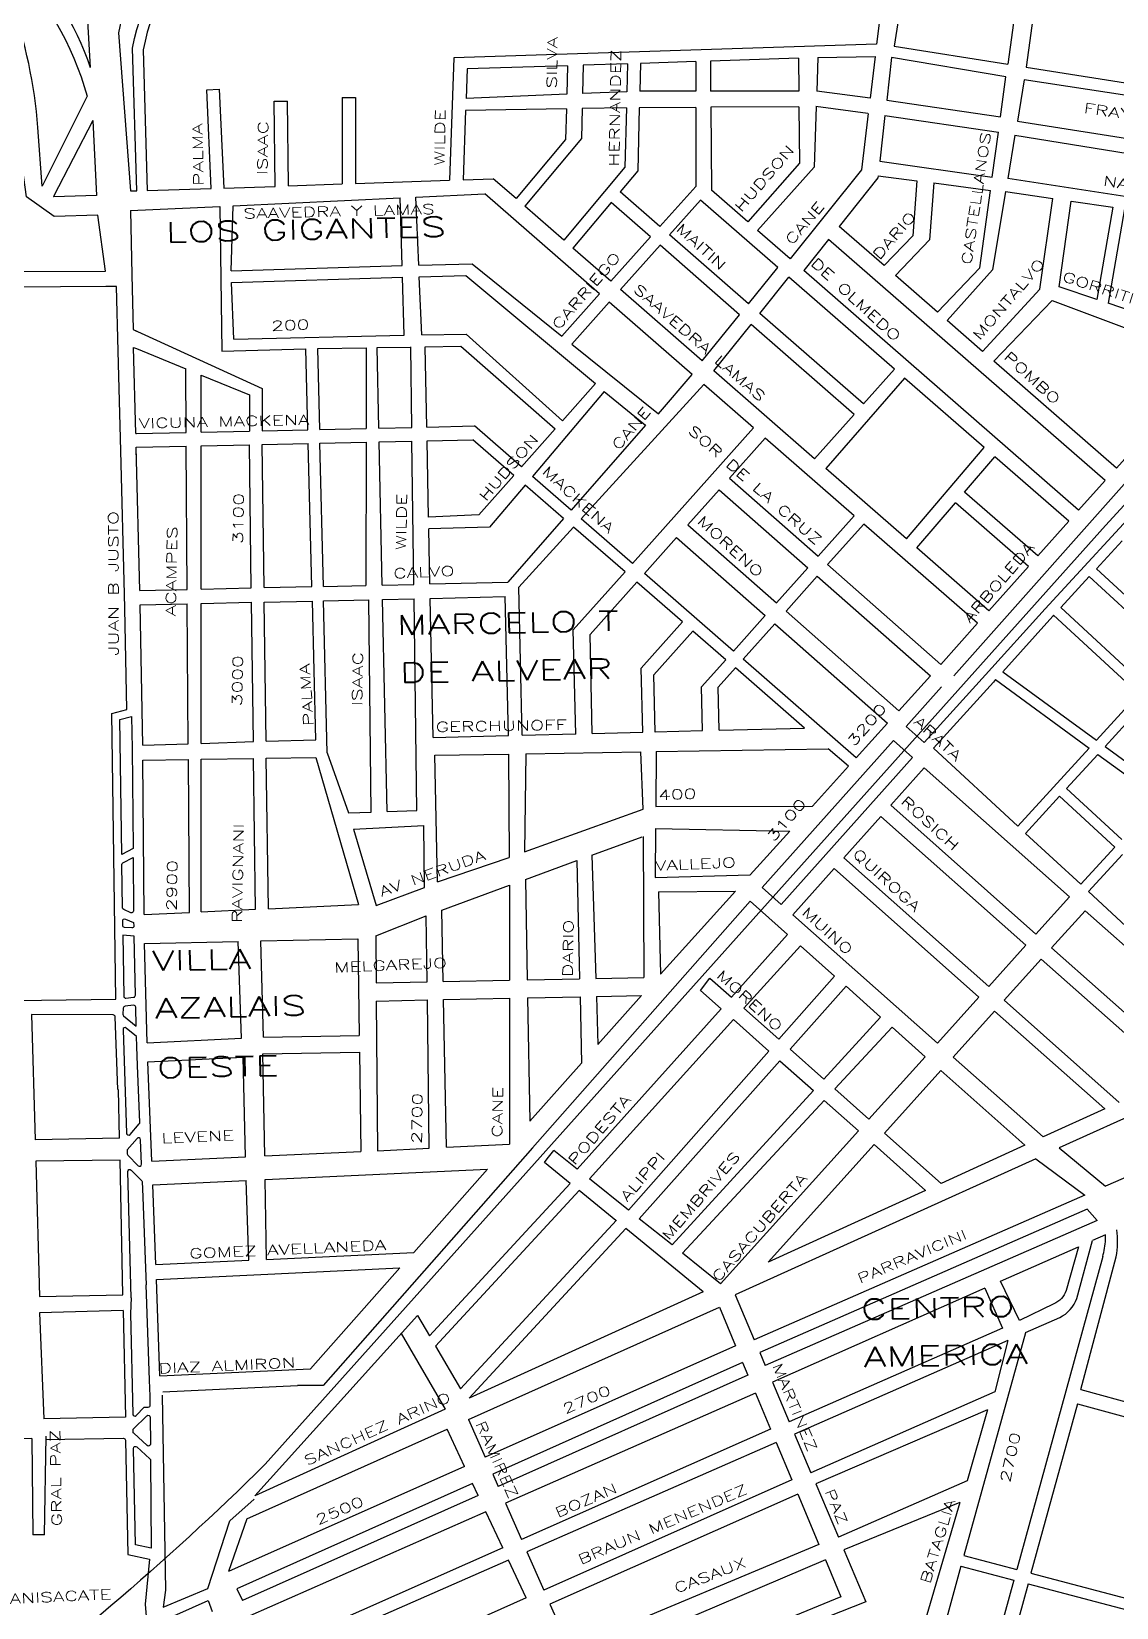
# Model space of a CAD drawing. Header units: millimetres. Extents: x 4375152 to 4409667, y 6523746 to 6549185.
# Drawn here: x 4387989 to 4389083, y 6529138 to 6530726 of the extents above; entities that cross this region are included whole.
import ezdxf

# ---------------------------------------------------------------- set-up
doc = ezdxf.new("R2010")
doc.units = ezdxf.units.MM
for name, color, linetype in [('FERROCARRIL', 252, 'VÍAS'), ('LINEA CALLE', 252, 'Continuous'), ('NOMBRE BARRIO', 8, 'Continuous'), ('NOMBRE CALLE', 252, 'Continuous')]:
    doc.layers.add(name, color=color, linetype=linetype)
doc.styles.add('ROMANS', font='romans')
doc.styles.add('S1', font='ROMANS')
doc.linetypes.add('VÍAS', pattern='A,3.81,[130,ltypeshp.shx,S=6.35,R=0,X=0,Y=0],3.81', length=7.62)

msp = doc.modelspace()

# ---------------------------------------------------------------- linework, layer by layer
at = {"layer": 'FERROCARRIL', "ltscale": 0.3, "transparency": 33554687, "flags": 128}
msp.add_lwpolyline([(4389301.3, 6530478.8), (4389071.7, 6530228.2), (4388501.9, 6529591.6)], dxfattribs=at)
msp.add_lwpolyline([(4388501.9, 6529591.6), (4388224.9, 6529282.2, -0.036265), (4387903.6, 6529008.5, -0.182925), (4387665.1, 6528941.9, 0.138344), (4387501.1, 6528915.8, 0.138344)], format="xyb", dxfattribs=at)
at = {"layer": 'LINEA CALLE', "transparency": 33554687}
for p, q in [((4388077, 6530724.5), (4388089.2, 6530565.2)), ((4388841, 6530713.1), (4388415, 6530699.3)), ((4388858.5, 6530711.2), (4388973.1, 6530692.9)), ((4388415, 6530699.3), (4388410.6, 6530575.9)), ((4388658.8, 6530695.5), (4388603, 6530693.7)), ((4388658.8, 6530695.5), (4388658.8, 6530665.7)), ((4388762.3, 6530698.9), (4388673.5, 6530696)), ((4388673.5, 6530696), (4388673.7, 6530665.7)), ((4388762.3, 6530698.9), (4388762.6, 6530665.7)), ((4388781.9, 6530699.5), (4388780.7, 6530665.7)), ((4388781.9, 6530699.5), (4388839.5, 6530700.5)), ((4388839.5, 6530700.5), (4388834.4, 6530658.8)), ((4388856, 6530699.5), (4388851.2, 6530656.7)), ((4388971.3, 6530680.1), (4388856, 6530699.5)), ((4388428.3, 6530688.1), (4388427.2, 6530658.4)), ((4388529.4, 6530691.4), (4388428.3, 6530688.1)), ((4388529.4, 6530691.4), (4388528.7, 6530662.6)), ((4388545.3, 6530691.9), (4388544.6, 6530663.3)), ((4388590, 6530693.3), (4388545.3, 6530691.9)), ((4388590, 6530693.3), (4388589.2, 6530665.2)), ((4388603, 6530693.7), (4388602.3, 6530665.7)), ((4388965.8, 6530639.9), (4388971.3, 6530680.1)), ((4388991.6, 6530690), (4389164, 6530662.5)), ((4388589.2, 6530665.2), (4388544.6, 6530663.3)), ((4388658.8, 6530665.7), (4388602.3, 6530665.7)), ((4388762.6, 6530665.7), (4388673.7, 6530665.7)), ((4388989.8, 6530677.1), (4388982.8, 6530635.4)), ((4389155.9, 6530651.7), (4388989.8, 6530677.1)), ((4388234.8, 6530569.8), (4388233.8, 6530655.6)), ((4388233.8, 6530655.6), (4388247.3, 6530655.6)), ((4388248.3, 6530570.3), (4388247.3, 6530655.6)), ((4388302.3, 6530659.4), (4388302.3, 6530572.3)), ((4388302.3, 6530659.4), (4388315.9, 6530659.4)), ((4388315.9, 6530659.4), (4388315.9, 6530572.8)), ((4388528.3, 6530647.8), (4388426.8, 6530646.1)), ((4388528.7, 6530662.6), (4388427.2, 6530658.4)), ((4388528.3, 6530647.8), (4388527.5, 6530616.9)), ((4388544.2, 6530648.1), (4388543.4, 6530618)), ((4388588.8, 6530648.8), (4388544.2, 6530648.1)), ((4388588.8, 6530648.8), (4388587.3, 6530589.1)), ((4388601.8, 6530649), (4388600.2, 6530585.3)), ((4388658.8, 6530649.4), (4388601.8, 6530649)), ((4388658.8, 6530649.4), (4388658.8, 6530569.7)), ((4388762.7, 6530650.1), (4388673.8, 6530649.5)), ((4388673.8, 6530649.5), (4388674.5, 6530566)), ((4388762.7, 6530650.1), (4388763.3, 6530593.1)), ((4388780.2, 6530650.2), (4388778, 6530589.3)), ((4388851.2, 6530656.7), (4388965.8, 6530639.9)), ((4388051.1, 6530636.2), (4388054.8, 6530560.7)), ((4388426.8, 6530646.1), (4388424.3, 6530576.4)), ((4388832.5, 6530643.3), (4388825.6, 6530586.4)), ((4388849.4, 6530641.1), (4388844.2, 6530595.1)), ((4388849.4, 6530641.1), (4388963.7, 6530624.5)), ((4388982.8, 6530635.4), (4389150.9, 6530609.2)), ((4388527.5, 6530616.9), (4388477.6, 6530557.5)), ((4388543.4, 6530618), (4388486.3, 6530549.9)), ((4388957.5, 6530579.2), (4388963.7, 6530624.5)), ((4388980.4, 6530621.4), (4388973.1, 6530577.6)), ((4388980.4, 6530621.4), (4389149.2, 6530593.9)), ((4388587.3, 6530589.1), (4388525.6, 6530515.7)), ((4388600.2, 6530585.3), (4388582.5, 6530564.3)), ((4388763.3, 6530593.1), (4388711.1, 6530534)), ((4388778, 6530589.3), (4388721, 6530525.4)), ((4388825.6, 6530586.4), (4388753.9, 6530496.7)), ((4388844.2, 6530595.1), (4388957.5, 6530579.2)), ((4388183.1, 6530567.9), (4388234.8, 6530569.8)), ((4388248.3, 6530570.3), (4388302.3, 6530572.3)), ((4388315.9, 6530572.8), (4388410.6, 6530575.9)), ((4388424.3, 6530576.4), (4388454.6, 6530577.5)), ((4388477.6, 6530557.5), (4388454.6, 6530577.5)), ((4388658.8, 6530569.7), (4388622.6, 6530529.4)), ((4388842.3, 6530578.5), (4388803.1, 6530529.5)), ((4388842.5, 6530580.4), (4388842.3, 6530578.5)), ((4388842.5, 6530580.4), (4388881.5, 6530575.4)), ((4388881.5, 6530575.4), (4388877.5, 6530520)), ((4388898.5, 6530573.2), (4388894.3, 6530515.9)), ((4388898.5, 6530573.2), (4388955.6, 6530565.8)), ((4389144.3, 6530551.6), (4388973.1, 6530577.6)), ((4388089.2, 6530565.2), (4388095.3, 6530565.3)), ((4388106, 6530565.6), (4388170.3, 6530567.5)), ((4388192.5, 6530550.3), (4388360.7, 6530558.3)), ((4388362.8, 6530490), (4388360.7, 6530558.3)), ((4388376.6, 6530559), (4388446.3, 6530562.3)), ((4388379.5, 6530490.5), (4388376.6, 6530559)), ((4388561.8, 6530461.6), (4388446.3, 6530562.3)), ((4388573.4, 6530553.4), (4388534.9, 6530507.6)), ((4388613.1, 6530518.8), (4388573.4, 6530553.4)), ((4388622.6, 6530529.4), (4388582.5, 6530564.3)), ((4388663.5, 6530555.8), (4388632.3, 6530520.9)), ((4388741.4, 6530487.9), (4388663.5, 6530555.8)), ((4388711.1, 6530534), (4388674.5, 6530566)), ((4388944.9, 6530487.7), (4388955.6, 6530565.8)), ((4388970.9, 6530564.5), (4388957.6, 6530485.8)), ((4388970.9, 6530564.5), (4389018.4, 6530557.6)), ((4389005.5, 6530466.2), (4389018.4, 6530557.6)), ((4389025, 6530468.5), (4389037.1, 6530554.8)), ((4389037.1, 6530554.8), (4389079, 6530548.7)), ((4388089, 6530545.4), (4388179.2, 6530549.6)), ((4388089, 6530545.4), (4388090.5, 6530480.7)), ((4388179.2, 6530549.6), (4388181.1, 6530403.7)), ((4388190.4, 6530484.7), (4388192.5, 6530550.3)), ((4388525.6, 6530515.7), (4388486.3, 6530549.9)), ((4389079, 6530548.7), (4389062.8, 6530455.8)), ((4389090.9, 6530547), (4389074.2, 6530452)), ((4388711.9, 6530451.6), (4388632.3, 6530520.9)), ((4388753.9, 6530496.7), (4388721, 6530525.4)), ((4388848.6, 6530489.9), (4388803.1, 6530529.5)), ((4388573.1, 6530474.3), (4388534.9, 6530507.6)), ((4388613.1, 6530518.8), (4388573.1, 6530474.3)), ((4388622.8, 6530510.4), (4388582.8, 6530465.8)), ((4388702.9, 6530440.5), (4388622.8, 6530510.4)), ((4388792.6, 6530516.3), (4388767.5, 6530484.9)), ((4389071.3, 6530273.3), (4388792.6, 6530516.3)), ((4388877.5, 6530520), (4388848.6, 6530489.9)), ((4388894.3, 6530515.9), (4388859.9, 6530480)), ((4389301.8, 6530507.5), (4388918.8, 6530076.7)), ((4388190.4, 6530484.7), (4388362.8, 6530490)), ((4388379.5, 6530490.5), (4388433.4, 6530491.8)), ((4388433.4, 6530491.8), (4388523.6, 6530419)), ((4388090.5, 6530480.7), (4388091.7, 6530425.6)), ((4388190.9, 6530472.8), (4388363.2, 6530478.2)), ((4388193.1, 6530415.8), (4388190.9, 6530472.8)), ((4388365, 6530419.9), (4388363.2, 6530478.2)), ((4388380, 6530478.7), (4388427.1, 6530480)), ((4388382.5, 6530420.2), (4388380, 6530478.7)), ((4388427.1, 6530480), (4388557.5, 6530371.1)), ((4388711.9, 6530451.6), (4388741.4, 6530487.9)), ((4388723.3, 6530441.6), (4388752.5, 6530478.2)), ((4388859, 6530385.5), (4388752.5, 6530478.2)), ((4389044.6, 6530243.4), (4388767.5, 6530484.9)), ((4388902.3, 6530443.1), (4388859.9, 6530480)), ((4388902.3, 6530443.1), (4388944.9, 6530487.7)), ((4388957.6, 6530485.8), (4388912.2, 6530434.5)), ((4388561.8, 6530461.6), (4388523.6, 6530419)), ((4388665.2, 6530394), (4388582.8, 6530465.8)), ((4388947.7, 6530403.5), (4389005.5, 6530466.2)), ((4389062.8, 6530455.8), (4389025, 6530468.5)), ((4388571.5, 6530453.1), (4388533.7, 6530410.9)), ((4388655.1, 6530380.3), (4388571.5, 6530453.1)), ((4388827.7, 6530350.6), (4388723.3, 6530441.6)), ((4388959.1, 6530393.6), (4389017.8, 6530454.8)), ((4389017.8, 6530454.8), (4389179.4, 6530394.1)), ((4389114.7, 6530438.4), (4389074.2, 6530452)), ((4388091.7, 6530425.6), (4388221.7, 6530366.1)), ((4388091.7, 6530425.6), (4388095.2, 6530424)), ((4388665.2, 6530394), (4388702.9, 6530440.5)), ((4388676.9, 6530383.8), (4388714.4, 6530430.5)), ((4388818.3, 6530340), (4388714.4, 6530430.5)), ((4388947.7, 6530403.5), (4388912.2, 6530434.5)), ((4388193.1, 6530415.8), (4388365, 6530419.9)), ((4388382.5, 6530420.2), (4388427.4, 6530420.9)), ((4388427.4, 6530420.9), (4388524.3, 6530333.7)), ((4388533.7, 6530410.9), (4388621, 6530340.5)), ((4388094.5, 6530320.8), (4388092.1, 6530407.5)), ((4388094.5, 6530320.8), (4388092.1, 6530407.5)), ((4388092.1, 6530407.5), (4388095.2, 6530406.3)), ((4388095.2, 6530406.3), (4388144.8, 6530386)), ((4388181.1, 6530403.7), (4388265.7, 6530406.2)), ((4388267.8, 6530324.6), (4388265.7, 6530406.2)), ((4388277.8, 6530406.4), (4388326.4, 6530407.2)), ((4388279.7, 6530324.9), (4388277.8, 6530406.4)), ((4388326.4, 6530407.2), (4388326.4, 6530407.2)), ((4388326.4, 6530407.2), (4388326.4, 6530325.9)), ((4388337.7, 6530407.4), (4388371.4, 6530407.9)), ((4388339.4, 6530326.2), (4388337.7, 6530407.4)), ((4388372.5, 6530327), (4388371.4, 6530408.1)), ((4388386, 6530408.2), (4388421.9, 6530408.7)), ((4388387.6, 6530327.3), (4388386, 6530408.2)), ((4388421.9, 6530408.7), (4388517.1, 6530325.5)), ((4389082.6, 6530286), (4388959.1, 6530393.6)), ((4389082.6, 6530286), (4389179.4, 6530394.1)), ((4388145.2, 6530321.9), (4388144.8, 6530386)), ((4388160.2, 6530322.2), (4388160.2, 6530379.6)), ((4388160.2, 6530379.6), (4388208.8, 6530359.7)), ((4388621, 6530340.5), (4388655.1, 6530380.3)), ((4388778.3, 6530295.4), (4388676.9, 6530383.8)), ((4388859, 6530385.5), (4388827.7, 6530350.6)), ((4388221.7, 6530366.1), (4388221.7, 6530323.6)), ((4388566.3, 6530363), (4388494.3, 6530277.5)), ((4388524.3, 6530333.7), (4388557.5, 6530371.1)), ((4388666.8, 6530370.1), (4388543.3, 6530234.9)), ((4388566.3, 6530363), (4388607.9, 6530329.1)), ((4388717, 6530326.4), (4388666.8, 6530370.1)), ((4388869.2, 6530376.6), (4388789.7, 6530285.5)), ((4388949.2, 6530306.8), (4388869.2, 6530376.6)), ((4388208.8, 6530359.7), (4388208.8, 6530323.3)), ((4388818.3, 6530340), (4388778.3, 6530295.4)), ((4388094.5, 6530320.8), (4388145.2, 6530321.9)), ((4388094.5, 6530320.8), (4388095.2, 6530320.8)), ((4388160.2, 6530322.2), (4388208.8, 6530323.3)), ((4388221.7, 6530323.6), (4388267.8, 6530324.6)), ((4388279.7, 6530324.9), (4388326.4, 6530325.9)), ((4388339.4, 6530326.2), (4388372.5, 6530327)), ((4388387.6, 6530327.3), (4388435.8, 6530328.4)), ((4388387.9, 6530313.5), (4388434, 6530314.5)), ((4388475.4, 6530278.6), (4388434, 6530314.5)), ((4388483.1, 6530287.2), (4388435.8, 6530328.4)), ((4388483.1, 6530287.2), (4388517.1, 6530325.5)), ((4388607.9, 6530329.1), (4388533.2, 6530243.7)), ((4388717, 6530326.4), (4388595.1, 6530189.9)), ((4388728.8, 6530316.1), (4388692.8, 6530275.8)), ((4388818.5, 6530237.9), (4388728.8, 6530316.1)), ((4388094.8, 6530307), (4388145.3, 6530308.1)), ((4388098.5, 6530162.7), (4388094.8, 6530307)), ((4388095.2, 6530291), (4388094.8, 6530307)), ((4388094.8, 6530307), (4388095.2, 6530307)), ((4388146.2, 6530163.7), (4388145.3, 6530308.1)), ((4388160.1, 6530164), (4388160.2, 6530308.4)), ((4388160.2, 6530308.4), (4388208.9, 6530309.5)), ((4388210.8, 6530165.2), (4388208.9, 6530309.5)), ((4388221.7, 6530309.8), (4388268.2, 6530310.8)), ((4388223.6, 6530165.5), (4388221.7, 6530309.8)), ((4388271.9, 6530166.5), (4388268.2, 6530310.8)), ((4388280, 6530311.1), (4388326.4, 6530312.1)), ((4388283.4, 6530166.8), (4388280, 6530311.1)), ((4388326.4, 6530312.1), (4388326.3, 6530167.7)), ((4388339.7, 6530312.4), (4388372.7, 6530313.2)), ((4388342.7, 6530168.1), (4388339.7, 6530312.4)), ((4388374.6, 6530168.8), (4388372.7, 6530313.2)), ((4388389.4, 6530236.4), (4388387.9, 6530313.5)), ((4388871.1, 6530214.6), (4388949.2, 6530306.8)), ((4388871.1, 6530214.6), (4388789.7, 6530285.5)), ((4388929.7, 6530261.7), (4388960.1, 6530297.3)), ((4389034.7, 6530232.3), (4388960.1, 6530297.3)), ((4389140.1, 6530284.8), (4389010.8, 6530144)), ((4388440, 6530238.7), (4388475.4, 6530278.6)), ((4388486.8, 6530268.7), (4388450.8, 6530226.3)), ((4388525.5, 6530235), (4388486.8, 6530268.7)), ((4388533.2, 6530243.7), (4388494.3, 6530277.5)), ((4388692.8, 6530275.8), (4388782.1, 6530197.1)), ((4389044.6, 6530243.4), (4389071.3, 6530273.3)), ((4388682.4, 6530264.2), (4388650.8, 6530228.9)), ((4388682.4, 6530264.2), (4388771.7, 6530185.5)), ((4388881.5, 6530205.5), (4388920.5, 6530250.9)), ((4388994, 6530186.9), (4388920.5, 6530250.9)), ((4389003.5, 6530197.5), (4388929.7, 6530261.7)), ((4388440, 6530238.7), (4388389.4, 6530236.4)), ((4388525.5, 6530235), (4388469.4, 6530170.9)), ((4388595.1, 6530189.9), (4388543.3, 6530234.9)), ((4388818.5, 6530237.9), (4388782.1, 6530197.1)), ((4388450.8, 6530226.3), (4388389.7, 6530224.9)), ((4388390.8, 6530169.2), (4388389.7, 6530224.9)), ((4388535.5, 6530226.4), (4388480.3, 6530166)), ((4388587.4, 6530181.3), (4388535.5, 6530226.4)), ((4388650.8, 6530228.9), (4388740.2, 6530150.1)), ((4388828.1, 6530229.5), (4388791.6, 6530188.7)), ((4388942.8, 6530129.6), (4388828.1, 6530229.5)), ((4389003.5, 6530197.5), (4389034.7, 6530232.3)), ((4388639.4, 6530216.1), (4388606.9, 6530179.7)), ((4388639.4, 6530216.1), (4388728.8, 6530137.4)), ((4388954.1, 6530142.2), (4388881.5, 6530205.5)), ((4389088.3, 6530212.6), (4389062.5, 6530184.5)), ((4388791.6, 6530188.7), (4388905.7, 6530088.2)), ((4388954.1, 6530142.2), (4388994, 6530186.9)), ((4388390.8, 6530169.2), (4388469.4, 6530170.9)), ((4388587.4, 6530181.3), (4388535.3, 6530122.9)), ((4388599.2, 6530171), (4388552.2, 6530118.4)), ((4388645.3, 6530130.9), (4388599.2, 6530171)), ((4388696.8, 6530101.6), (4388606.9, 6530179.7)), ((4388771.7, 6530185.5), (4388740.2, 6530150.1)), ((4388781.2, 6530177.1), (4388749.7, 6530141.7)), ((4388781.2, 6530177.1), (4388895.2, 6530076.6)), ((4389055.2, 6530176.6), (4389026.6, 6530145.4)), ((4389055.2, 6530176.6), (4389141, 6530097.5)), ((4389062.5, 6530184.5), (4389148.2, 6530105.3)), ((4388098.5, 6530162.7), (4388146.2, 6530163.7)), ((4388160.1, 6530164), (4388210.8, 6530165.2)), ((4388223.6, 6530165.5), (4388271.9, 6530166.5)), ((4388283.4, 6530166.8), (4388326.3, 6530167.7)), ((4388342.7, 6530168.1), (4388374.6, 6530168.8)), ((4388391.1, 6530154.7), (4388466.7, 6530156.4)), ((4388469.9, 6530016.5), (4388466.7, 6530156.4)), ((4388483.6, 6530016.8), (4388480.3, 6530166)), ((4388098.9, 6530148.2), (4388146.3, 6530149.2)), ((4388101.3, 6530006.9), (4388098.9, 6530148.2)), ((4388147.3, 6530008.2), (4388146.3, 6530149.2)), ((4388160.1, 6530149.5), (4388211, 6530150.7)), ((4388160.1, 6530008.6), (4388160.1, 6530149.5)), ((4388212.9, 6530010.3), (4388211, 6530150.7)), ((4388223.8, 6530150.9), (4388272.3, 6530152)), ((4388225.7, 6530010.7), (4388223.8, 6530150.9)), ((4388275.9, 6530012.3), (4388272.3, 6530152)), ((4388283.7, 6530152.3), (4388329.3, 6530153.3)), ((4388287.3, 6529998.9), (4388283.7, 6530152.3)), ((4388331.7, 6529939.4), (4388329.3, 6530153.3)), ((4388343.1, 6530153.6), (4388374.8, 6530154.3)), ((4388347.6, 6529939.9), (4388343.1, 6530153.6)), ((4388377.6, 6529940.9), (4388374.8, 6530154.3)), ((4388393.9, 6530014.6), (4388391.1, 6530154.7)), ((4388749.7, 6530141.7), (4388863.4, 6530041.5)), ((4389010.8, 6530144), (4388950.7, 6530077.6)), ((4389026.6, 6530145.4), (4389112.4, 6530066.2)), ((4388645.3, 6530130.9), (4388603.8, 6530084.5)), ((4388728.8, 6530137.4), (4388696.8, 6530101.6)), ((4388738.3, 6530129), (4388706.4, 6530093.3)), ((4388738.3, 6530129), (4388851.9, 6530028.8)), ((4388905.7, 6530088.2), (4388942.8, 6530129.6)), ((4389018.7, 6530136.8), (4388968.1, 6530080.8)), ((4389019.4, 6530137.6), (4389018.7, 6530136.8)), ((4389019.4, 6530137.6), (4389105.2, 6530058.4)), ((4388537.7, 6530018), (4388535.3, 6530122.9)), ((4388554.4, 6530018.4), (4388552.2, 6530118.4)), ((4388655.9, 6530121.8), (4388616.5, 6530077.7)), ((4388689.1, 6530092.9), (4388655.9, 6530121.8)), ((4388689.1, 6530092.9), (4388664.6, 6530065.5)), ((4388820.5, 6529994.1), (4388706.4, 6530093.3)), ((4388605.3, 6530019.9), (4388603.8, 6530084.5)), ((4388617.7, 6530019.8), (4388616.5, 6530077.7)), ((4388698.7, 6530084.6), (4388681.3, 6530065.2)), ((4388768.4, 6530024), (4388698.7, 6530084.6)), ((4388863.4, 6530041.5), (4388895.2, 6530076.6)), ((4388950.7, 6530077.6), (4388888.9, 6530009.3)), ((4388968.1, 6530080.8), (4389062.6, 6530011.8)), ((4388665.5, 6530021.4), (4388664.6, 6530065.5)), ((4388682.2, 6530021.8), (4388681.3, 6530065.2)), ((4388906.2, 6530065.4), (4388870.6, 6530025.5)), ((4388958.7, 6530070.4), (4388898.2, 6530003.7)), ((4388960.9, 6530072.9), (4388958.7, 6530070.4)), ((4388960.9, 6530072.9), (4389055.3, 6530003.9)), ((4389062.6, 6530011.8), (4389105.2, 6530058.4)), ((4389071.2, 6530005.5), (4389113.1, 6530051.1)), ((4388820.5, 6529994.1), (4388851.9, 6530028.8)), ((4388225.7, 6530010.7), (4388275.9, 6530012.3)), ((4388393.9, 6530014.6), (4388469.9, 6530016.5)), ((4388483.6, 6530016.8), (4388537.7, 6530018.2)), ((4388554.4, 6530018.6), (4388605.3, 6530019.9)), ((4388617.7, 6530020.2), (4388665.5, 6530021.4)), ((4388682.2, 6530021.8), (4388768.4, 6530024)), ((4388870.6, 6530025.5), (4388888.9, 6530009.3)), ((4388101.3, 6530006.9), (4388147.3, 6530008.2)), ((4388160.1, 6530008.6), (4388212.9, 6530010.3)), ((4388287.3, 6529998.9), (4388308.9, 6529938.6)), ((4388395.8, 6529996.6), (4388470, 6529997.8)), ((4388398.3, 6529869), (4388395.8, 6529996.6)), ((4388470, 6529997.8), (4388470.7, 6529893.7)), ((4388487.6, 6529998.1), (4388486, 6529899.2)), ((4388487.6, 6529998.1), (4388603.3, 6530000)), ((4388605.7, 6529942.3), (4388603.3, 6530000)), ((4388618.9, 6530000.3), (4388618.5, 6529944.9)), ((4388618.9, 6530000.3), (4388792.3, 6530003.2)), ((4388858, 6530011.4), (4388725.6, 6529863.3)), ((4388812.7, 6529985.5), (4388792.3, 6530003.2)), ((4388858, 6530011.4), (4388877.1, 6529994.4)), ((4388898.2, 6530003.7), (4388983.2, 6529925.2)), ((4388983.2, 6529925.2), (4389055.3, 6530003.9)), ((4389032.5, 6529963.2), (4389064, 6529997.5)), ((4389064, 6529997.5), (4389125.6, 6529952.6)), ((4389071.2, 6530005.5), (4389132.8, 6529960.5)), ((4388101.4, 6529991.5), (4388147.4, 6529992.3)), ((4388102.7, 6529836.2), (4388101.4, 6529991.5)), ((4388148.4, 6529838.3), (4388147.4, 6529992.3)), ((4388160.1, 6529992.5), (4388213.1, 6529993.4)), ((4388160.1, 6529838.8), (4388160.1, 6529992.5)), ((4388215.1, 6529841.4), (4388213.1, 6529993.4)), ((4388225.9, 6529993.6), (4388275.9, 6529994.5)), ((4388228, 6529842), (4388225.9, 6529993.6)), ((4388275.9, 6529994.5), (4388318.7, 6529846.3)), ((4388877.1, 6529994.4), (4388744.7, 6529846.3)), ((4388776.2, 6529945.2), (4388812.7, 6529985.5)), ((4388889, 6529983.9), (4388855.3, 6529946.2)), ((4388889, 6529983.9), (4389035.2, 6529854)), ((4388991.1, 6529917.9), (4389025.3, 6529955.3)), ((4389025.3, 6529955.3), (4389081, 6529903.9)), ((4389032.5, 6529963.2), (4389088.2, 6529911.8)), ((4388308.9, 6529938.6), (4388331.7, 6529939.4)), ((4388347.6, 6529939.9), (4388377.6, 6529940.9)), ((4388486, 6529899.2), (4388605.7, 6529942.3)), ((4388618.5, 6529944.9), (4388776.2, 6529945.2)), ((4388845.1, 6529934.8), (4388807.9, 6529893.2)), ((4388845.1, 6529934.8), (4388991.2, 6529805.1)), ((4388855.4, 6529946.3), (4389001.5, 6529816.5)), ((4388313.9, 6529922), (4388384.5, 6529925.9)), ((4388313.9, 6529922), (4388336.7, 6529845.3)), ((4388385.4, 6529863.4), (4388384.5, 6529925.9)), ((4388618.3, 6529922.7), (4388617.8, 6529873.3)), ((4388618.3, 6529922.7), (4388753.4, 6529920)), ((4388713.7, 6529876.2), (4388753.4, 6529920)), ((4388991.1, 6529917.9), (4389046.8, 6529866.6)), ((4388554, 6529895.8), (4388604.8, 6529914.4)), ((4388605.8, 6529914.8), (4388606.5, 6529772.7)), ((4389046.8, 6529866.6), (4389081, 6529903.9)), ((4388398.3, 6529869), (4388470.7, 6529893.7)), ((4388487, 6529871.4), (4388539, 6529890.4)), ((4388539, 6529890.4), (4388541.7, 6529771.4)), ((4388554, 6529895.8), (4388558, 6529771.7)), ((4388808, 6529893.3), (4388953.9, 6529763.7)), ((4389054.6, 6529859.3), (4389088.8, 6529896.6)), ((4388487, 6529871.4), (4388488.9, 6529770.3)), ((4388617.8, 6529873.3), (4388713.7, 6529876.2)), ((4388798.3, 6529882.4), (4388756.5, 6529835.7)), ((4388798.3, 6529882.4), (4388944.1, 6529752.9)), ((4388336.7, 6529845.3), (4388385.4, 6529863.4)), ((4388402.8, 6529840.6), (4388471.1, 6529865.6)), ((4388471.1, 6529865.6), (4388471.1, 6529770)), ((4388621.2, 6529858.9), (4388698.7, 6529859.6)), ((4388621.2, 6529858.9), (4388623.3, 6529776.2)), ((4388623.3, 6529776.2), (4388698.7, 6529859.6)), ((4388725.6, 6529863.3), (4388744.8, 6529846.3)), ((4389035.2, 6529854), (4389001.5, 6529816.5)), ((4389054.6, 6529859.3), (4389092.3, 6529824.5)), ((4388102.7, 6529836.2), (4388148.4, 6529838.3)), ((4388160.1, 6529838.8), (4388215.1, 6529841.4)), ((4388228, 6529842), (4388318.7, 6529846.3)), ((4388404.3, 6529768.6), (4388402.8, 6529840.6)), ((4388713.5, 6529849.7), (4388494.2, 6529600.9)), ((4388713.5, 6529849.7), (4388751.3, 6529816)), ((4389051, 6529840), (4389017.2, 6529802.6)), ((4389051, 6529840), (4389206.4, 6529702)), ((4388336.2, 6529814.6), (4388387.1, 6529834.9)), ((4388388, 6529768.3), (4388387.1, 6529834.9)), ((4388756.6, 6529835.8), (4388902.3, 6529706.5)), ((4388103.2, 6529807.1), (4388197.4, 6529809.1)), ((4388105.9, 6529707), (4388103.2, 6529807.1)), ((4388200.8, 6529711.5), (4388197.4, 6529809.1)), ((4388220.4, 6529809.6), (4388318.2, 6529811.5)), ((4388223.1, 6529712.7), (4388220.4, 6529809.6)), ((4388318.2, 6529811.5), (4388319.6, 6529714.4)), ((4388336.2, 6529814.6), (4388336.5, 6529767.2)), ((4388751.3, 6529816), (4388694.7, 6529752.8)), ((4388764.1, 6529804.7), (4388707.1, 6529741.8)), ((4388764.1, 6529804.7), (4388798.6, 6529774)), ((4388991.2, 6529805.1), (4388953.9, 6529763.7)), ((4389006.9, 6529791.2), (4388969.6, 6529749.8)), ((4389006.9, 6529791.2), (4389140.9, 6529672.2)), ((4389017.2, 6529802.6), (4389156.2, 6529679.1)), ((4388798.6, 6529774), (4388742.5, 6529710.4)), ((4388336.5, 6529767.2), (4388388, 6529768.3)), ((4388404.3, 6529768.6), (4388471.1, 6529770)), ((4388488.9, 6529770.3), (4388541.7, 6529771.4)), ((4388558, 6529771.7), (4388606.5, 6529772.7)), ((4388663.5, 6529759.7), (4388673, 6529772.1)), ((4388663.5, 6529759.7), (4388684.2, 6529741.2)), ((4388673, 6529772.1), (4388694.7, 6529752.8)), ((4388810.2, 6529763.8), (4388753.8, 6529700.4)), ((4388810.2, 6529763.8), (4388845, 6529732.8)), ((4388336.6, 6529749), (4388388.2, 6529750.2)), ((4388336.6, 6529749), (4388337.8, 6529598.1)), ((4388390.2, 6529600.8), (4388388.2, 6529750.2)), ((4388404.6, 6529750.5), (4388471.1, 6529751.8)), ((4388407.6, 6529601.6), (4388404.6, 6529750.5)), ((4388471.1, 6529751.8), (4388471.1, 6529604.6)), ((4388489.3, 6529752.2), (4388542.1, 6529753.2)), ((4388489.3, 6529752.2), (4388491.6, 6529627.8)), ((4388542.1, 6529753.2), (4388543.7, 6529686.5)), ((4388558.6, 6529753.6), (4388604, 6529754.5)), ((4388558.6, 6529753.6), (4388560.1, 6529705.1)), ((4388560.1, 6529705.1), (4388604, 6529754.5)), ((4388944.1, 6529752.9), (4388902.3, 6529706.5)), ((4388969.6, 6529749.8), (4389085.4, 6529646.9)), ((4388071.6, 6529735), (4387989.4, 6529735.4)), ((4387989.4, 6529735.4), (4387992.8, 6529609)), ((4388076.2, 6529659.8), (4388073.6, 6529733)), ((4388684.2, 6529741.2), (4388539.3, 6529579.6)), ((4388696.6, 6529730.2), (4388551.5, 6529569.8)), ((4388696.6, 6529730.2), (4388732.2, 6529698.6)), ((4388707.1, 6529741.8), (4388742.5, 6529710.4)), ((4388845, 6529732.8), (4388787.7, 6529670.2)), ((4388959.8, 6529738.9), (4388918, 6529692.5)), ((4388959.8, 6529738.9), (4389070.9, 6529640.3)), ((4388105.9, 6529707), (4388200.8, 6529711.5)), ((4388223.1, 6529712.7), (4388319.6, 6529714.4)), ((4388856.5, 6529722.7), (4388798.8, 6529660.4)), ((4388856.5, 6529722.7), (4388890, 6529692.9)), ((4388222.5, 6529695.8), (4388319.8, 6529697.4)), ((4388224.3, 6529593), (4388222.5, 6529695.8)), ((4388319.8, 6529697.4), (4388321.2, 6529597.3)), ((4388732.2, 6529698.6), (4388590.9, 6529538.4)), ((4388753.8, 6529700.4), (4388787.7, 6529670.2)), ((4388106.6, 6529687.8), (4388202.6, 6529692.3)), ((4388110.4, 6529587.6), (4388106.6, 6529687.8)), ((4388204.9, 6529592), (4388202.6, 6529692.3)), ((4388491.6, 6529627.8), (4388543.7, 6529686.5)), ((4388743.4, 6529688.7), (4388601.8, 6529529.6)), ((4388743.4, 6529688.7), (4388777.2, 6529658.7)), ((4388890, 6529692.9), (4388833.2, 6529629.8)), ((4388905.7, 6529678.9), (4388848.9, 6529615.9)), ((4388905.7, 6529678.9), (4388990.5, 6529603.7)), ((4388918, 6529692.5), (4389008.7, 6529612)), ((4389222.1, 6529690.2), (4389025.1, 6529600.9)), ((4388077.9, 6529610.9), (4388076.8, 6529659.8)), ((4388777.2, 6529658.7), (4388634.9, 6529503.2)), ((4388788.2, 6529648.9), (4388645.3, 6529494.8)), ((4388788.2, 6529648.9), (4388822.7, 6529618.2)), ((4388798.8, 6529660.4), (4388833.2, 6529629.8)), ((4389267.9, 6529648.3), (4389071.7, 6529562.5)), ((4389070.9, 6529640.3), (4389008.7, 6529612)), ((4388822.7, 6529618.2), (4388683.8, 6529464.1)), ((4388848.9, 6529615.9), (4388906, 6529565.2)), ((4388077.9, 6529610.9), (4387992.8, 6529609)), ((4388494.2, 6529600.9), (4388283.3, 6529361.5)), ((4388337.8, 6529598.1), (4388390.2, 6529600.8)), ((4388407.6, 6529601.6), (4388471.1, 6529604.6)), ((4388471.1, 6529604.6), (4388471.1, 6529604.7)), ((4388838.4, 6529604.3), (4388731.8, 6529485.9)), ((4388838.4, 6529604.3), (4388890.4, 6529558.1)), ((4388990.5, 6529603.7), (4388906, 6529565.2)), ((4389025.1, 6529600.9), (4389071.7, 6529562.5)), ((4388078.5, 6529588.5), (4387993.8, 6529587.6)), ((4387993.8, 6529587.6), (4387997.4, 6529451.2)), ((4388081.4, 6529453), (4388078.5, 6529588.5)), ((4388110.4, 6529587.6), (4388204.9, 6529592)), ((4388224.3, 6529593), (4388321.2, 6529597.3)), ((4388506.1, 6529586.3), (4388509, 6529590)), ((4388532.1, 6529565.2), (4388506.1, 6529586.3)), ((4388509, 6529590), (4388515.8, 6529598.4)), ((4388539.3, 6529579.6), (4388515.8, 6529598.4)), ((4389001.4, 6529590.1), (4388698.4, 6529452.9)), ((4389001.4, 6529590.1), (4389050.9, 6529553.4)), ((4388111.5, 6529563.7), (4388205.7, 6529568.2)), ((4388208.4, 6529487.9), (4388205.7, 6529568.2)), ((4388224.8, 6529569.1), (4388448.9, 6529579.7)), ((4388226.2, 6529488.7), (4388224.8, 6529569.1)), ((4388374.5, 6529495.7), (4388448.9, 6529579.7)), ((4388590.9, 6529538.4), (4388551.5, 6529569.8)), ((4388114.7, 6529483.4), (4388111.5, 6529563.7)), ((4388532.1, 6529565.2), (4388390.3, 6529411.6)), ((4388541.1, 6529557.9), (4388396.4, 6529401.2)), ((4388578.1, 6529527.8), (4388541.1, 6529557.9)), ((4389050.9, 6529553.4), (4388717.7, 6529407.7)), ((4388890.4, 6529558.1), (4388731.8, 6529485.9)), ((4389053.3, 6529539.2), (4388723.2, 6529394.8)), ((4389053.3, 6529539.2), (4389063.4, 6529527.8)), ((4388578.7, 6529528.3), (4388421.5, 6529358.1)), ((4388634.9, 6529503.2), (4388601.8, 6529529.6)), ((4389063.4, 6529527.8), (4388728.7, 6529381.8)), ((4388588.1, 6529519.7), (4388430.2, 6529348.7)), ((4388666.3, 6529456.1), (4388588.1, 6529519.7)), ((4388226.2, 6529488.7), (4388374.5, 6529495.7)), ((4388683.8, 6529464.1), (4388645.3, 6529494.8)), ((4389068.8, 6529491.4), (4388982.2, 6529176.2)), ((4388114.7, 6529483.4), (4388208.4, 6529487.9)), ((4388115.2, 6529468.5), (4388360.6, 6529480.1)), ((4388270.4, 6529378.4), (4388360.6, 6529480.1)), ((4388118.6, 6529371.2), (4388115.2, 6529468.5)), ((4388950.1, 6529459.7), (4388736, 6529364.8)), ((4388950.1, 6529459.7), (4388967.7, 6529419.5)), ((4387997.4, 6529451.2), (4388081.4, 6529453)), ((4388429.6, 6529327.3), (4388682.5, 6529440.6)), ((4388666.3, 6529456.1), (4388430.2, 6529348.7)), ((4388682.5, 6529440.6), (4388698.9, 6529401.5)), ((4388698.4, 6529452.9), (4388717.7, 6529407.7)), ((4388081.6, 6529437.2), (4387997.3, 6529434.9)), ((4387997.3, 6529434.9), (4388001.8, 6529328.1)), ((4388081.6, 6529437.2), (4388083.9, 6529329.6)), ((4388214.2, 6529250.4), (4388378.4, 6529432.1)), ((4388378.4, 6529432.1), (4388390.3, 6529411.6)), ((4388361.9, 6529413.9), (4388406.2, 6529337.8)), ((4388967.7, 6529419.5), (4388752.9, 6529325.1)), ((4388990.9, 6529414.8), (4388928.8, 6529190.2)), ((4388396.4, 6529401.2), (4388421.5, 6529358.1)), ((4388698.9, 6529401.5), (4388446.5, 6529289.3)), ((4388723.2, 6529394.8), (4388728.7, 6529381.8)), ((4388973.2, 6529407), (4388758.2, 6529312.5)), ((4388973.2, 6529407), (4388960, 6529355.1)), ((4388118.6, 6529371.2), (4388270.4, 6529378.4)), ((4388705.9, 6529384.9), (4388454.1, 6529272.1)), ((4388705.9, 6529384.9), (4388711.2, 6529372)), ((4388121.6, 6529355.2), (4388257.3, 6529361.7)), ((4388271.3, 6529361.6), (4388257.3, 6529361.7)), ((4388283.3, 6529361.5), (4388271.3, 6529361.6)), ((4388711.2, 6529372), (4388459.5, 6529259.7)), ((4388736, 6529364.8), (4388752.9, 6529325.1)), ((4388718.8, 6529353.9), (4388467, 6529242.9)), ((4388718.8, 6529353.9), (4388734, 6529317.7)), ((4388960, 6529355.1), (4388774.8, 6529273.7)), ((4389046.9, 6529357.4), (4389105.7, 6529341.5)), ((4388083.9, 6529329.6), (4388001.8, 6529328.1)), ((4388406.2, 6529337.8), (4388214.2, 6529250.4)), ((4388952.6, 6529337.2), (4388779.6, 6529262.4)), ((4388952.6, 6529337.2), (4388932.3, 6529265.6)), ((4389043.4, 6529343.1), (4388996.5, 6529172.4)), ((4389043.4, 6529343.1), (4389210.4, 6529297.8)), ((4388206.2, 6529227.2), (4388408.1, 6529317.7)), ((4388425.8, 6529280.1), (4388408.1, 6529317.7)), ((4388429.6, 6529327.3), (4388446.5, 6529289.3)), ((4388734, 6529317.7), (4388483.1, 6529206.5)), ((4387989.6, 6529308.3), (4387940.1, 6529307.6)), ((4387989.6, 6529308.3), (4387990.5, 6529211.1)), ((4388002.2, 6529211.1), (4388004, 6529310.5)), ((4388739.8, 6529304), (4388488.6, 6529193.9)), ((4388739.8, 6529304), (4388755.5, 6529266.4)), ((4388758.2, 6529312.5), (4388774.8, 6529273.7)), ((4388425.8, 6529280.1), (4388187.9, 6529174.3)), ((4388454.1, 6529272.1), (4388459.5, 6529259.7)), ((4388755.5, 6529266.4), (4388505.6, 6529155.4)), ((4388433.8, 6529263), (4388196.2, 6529156.7)), ((4388439.5, 6529250.8), (4388201.9, 6529144.8)), ((4388439.5, 6529250.8), (4388433.8, 6529263)), ((4388761.5, 6529252.1), (4388511.8, 6529141.4)), ((4388761.5, 6529252.1), (4388782.7, 6529201.5)), ((4388779.6, 6529262.4), (4388802.4, 6529208.9)), ((4388932.3, 6529265.6), (4388802.4, 6529208.9)), ((4388447.3, 6529234.3), (4388209.2, 6529129.4)), ((4388464.2, 6529198.1), (4388447.3, 6529234.3)), ((4388467, 6529242.9), (4388483.1, 6529206.5)), ((4388924.8, 6529243.7), (4388807.8, 6529196.1)), ((4388924.8, 6529243.7), (4388889.8, 6529124.9)), ((4388206.2, 6529227.2), (4388187.9, 6529174.3)), ((4388002.2, 6529211.1), (4387990.5, 6529211.1)), ((4388464.2, 6529198.1), (4388226.6, 6529092.8)), ((4388488.6, 6529193.9), (4388505.6, 6529155.4)), ((4388782.7, 6529201.5), (4388531.8, 6529096.4)), ((4388807.8, 6529196.1), (4388830.2, 6529143.7)), ((4388928.8, 6529190.2), (4388982.2, 6529176.2)), ((4388470, 6529185.7), (4388242.6, 6529086)), ((4388487.9, 6529147.6), (4388470, 6529185.7)), ((4388789.3, 6529186), (4388557.4, 6529087.2)), ((4388789.3, 6529186), (4388804.8, 6529148.8)), ((4388925.9, 6529179.5), (4388911.6, 6529128)), ((4388925.9, 6529179.5), (4388979.3, 6529165.5)), ((4388996.5, 6529172.4), (4389165.4, 6529127.9)), ((4388196.2, 6529156.7), (4388201.9, 6529144.8)), ((4388979.3, 6529165.5), (4388965.2, 6529114.1)), ((4388993.6, 6529161.7), (4388979.5, 6529110.4)), ((4388993.6, 6529161.7), (4389162.5, 6529117.2)), ((4388117, 6529122.3), (4388167.4, 6529145.1)), ((4388167.4, 6529145.1), (4388171.3, 6529133.8)), ((4388487.9, 6529147.6), (4388306.7, 6529067.1)), ((4388511.8, 6529141.4), (4388531.8, 6529096.4)), ((4388804.8, 6529148.8), (4388616, 6529071.1)), ((4388830.2, 6529143.7), (4388633.6, 6529066.3))]:
    msp.add_line(p, q, dxfattribs=at)
for points in [[(4387635.3, 6531010.7), (4387742.7, 6530984.2, -0.128443), (4387837, 6530936.8, -0.00634), (4387964.9, 6530799.3, -0.126523), (4388045.3, 6530660.7, -0.126523)], [(4387690.2, 6531011.3), (4387745.8, 6530997.1, -0.128813), (4387846.2, 6530946.4, -0.006348), (4387974.5, 6530808.5, -0.11584), (4388048.5, 6530689.4)], [(4388095.3, 6530565.3), (4388091.2, 6530709.1, -0.404815), (4388309.4, 6530867.4), (4389501.4, 6530681.5)], [(4388848.3, 6530772.3), (4388307.8, 6530856.6, 0.404706), (4388101.9, 6530707.2), (4388106, 6530565.6)], [(4388991.1, 6529414.9), (4389025.5, 6529430.1, 0.195757), (4389042.8, 6529449.4), (4389058.6, 6529507.6)], [(4389046.9, 6529357.4), (4389082.4, 6529491.3, 0.07145), (4389083.1, 6529518.5), (4389083.1, 6529518.5)], [(4389068.8, 6529491.4, 0.043435), (4389071.7, 6529508.5), (4389071.6, 6529513.3), (4389058.6, 6529507.6)], [(4389044.3, 6529501.3), (4389031.9, 6529457.2, -0.239583), (4389019.5, 6529444), (4388985, 6529427.1)]]:
    msp.add_lwpolyline(points, format="xyb", dxfattribs=at)
for points in [[(4388037.3, 6530883.8), (4388048.5, 6530689.4)], [(4388084.3, 6530759.6), (4388077, 6530724.5)], [(4388848.3, 6530772.3), (4388841, 6530713.1)], [(4388867.8, 6530769.3), (4388858.5, 6530711.2)], [(4388981.2, 6530751.6), (4388973.1, 6530692.9)], [(4388999.7, 6530748.7), (4388991.6, 6530690)], [(4387703.4, 6530730.8), (4387706, 6530483.1), (4388064, 6530484.3), (4388056.1, 6530540.9)], [(4388170.3, 6530567.5), (4388165.9, 6530667.2), (4388178.3, 6530667.8), (4388183.1, 6530567.9)], [(4388834.4, 6530658.8), (4388780.7, 6530665.7)], [(4388045.3, 6530660.7), (4388000.1, 6530570.1)], [(4388045.3, 6530660.7), (4388000.1, 6530570.1)], [(4388045.3, 6530660.7), (4388000.1, 6530570.1)], [(4388832.2, 6530643.3), (4388779.8, 6530650.2)], [(4388051.1, 6530636.2), (4388011.3, 6530559.7)], [(4388051.1, 6530636.2), (4388011.3, 6530559.7)], [(4388051.1, 6530636.2), (4388011.3, 6530559.7)], [(4388000.1, 6530570.1), (4387995.6, 6530629.1)], [(4388000.1, 6530570.1), (4387995.6, 6530629.1)], [(4388000.1, 6530570.1), (4387995.6, 6530629.1)], [(4388056.1, 6530540.9), (4388012, 6530539.3), (4387984.2, 6530559.1), (4387980.4, 6530586)], [(4388056.1, 6530540.9), (4388012, 6530539.3), (4387984.2, 6530559.1), (4387980.4, 6530586)], [(4388056.1, 6530540.9), (4388012, 6530539.3), (4387984.2, 6530559.1), (4387980.4, 6530586)], [(4388011.7, 6530559.4), (4388011.3, 6530559.7)], [(4388011.7, 6530559.4), (4388011.3, 6530559.7)], [(4388011.7, 6530559.4), (4388011.3, 6530559.7)], [(4388054.8, 6530560.7), (4388011.7, 6530559.4)], [(4388054.8, 6530560.7), (4388011.7, 6530559.4)], [(4388054.8, 6530560.7), (4388011.7, 6530559.4)], [(4387706, 6530483.1), (4388064, 6530484.3)], [(4387706, 6530483.1), (4388064, 6530484.3)], [(4388985, 6529427.1), (4388965.7, 6529466.6), (4389044.3, 6529501.3)]]:
    msp.add_lwpolyline(points, dxfattribs=at)
at = {"layer": 'LINEA CALLE', "linetype": 'ByBlock', "transparency": 33554687}
for points in [[(4387799.5, 6529747), (4388074.3, 6529750.7), (4388070.2, 6530038.7), (4388085.2, 6530042.6), (4388083.4, 6530144.5), (4388083.1, 6530159), (4388079.3, 6530303.3), (4388076.7, 6530403.8), (4388075, 6530469), (4388064.2, 6530469), (4387334.4, 6530463.7)], [(4388092.6, 6529814.4), (4388081.4, 6529815.3)], [(4388121.1, 6529351.9), (4388124.3, 6529155.4), (4388121.8, 6529138.2), (4388166.9, 6529156.9), (4388189, 6529225.1), (4388213.7, 6529247)]]:
    msp.add_lwpolyline(points, dxfattribs=at)
msp.add_lwpolyline([(4388091.6, 6529902.7), (4388080.2, 6529896.6), (4388078.3, 6530032.6), (4388090.2, 6530035.7), (4388090.8, 6530003.4)], close=True, dxfattribs=at)
for points in [[(4388091.7, 6529893.7), (4388092.1, 6529839.8, -0.541969), (4388089.3, 6529838), (4388082.2, 6529841.1, -0.295369), (4388081, 6529842.9), (4388080.4, 6529886.4, -0.28061), (4388081.4, 6529888.2), (4388091.7, 6529893.7)], [(4388092.2, 6529828), (4388092.4, 6529824.7, -0.460245), (4388090.3, 6529822.6), (4388083.1, 6529823.2, -0.385694), (4388081.2, 6529825.2), (4388081.2, 6529829.7, -0.543962), (4388084, 6529831.6), (4388092.2, 6529828)], [(4388081.4, 6529815.3), (4388082.2, 6529753.8, 0.442176), (4388084.4, 6529751.9), (4388092.2, 6529752.7, 0.389496), (4388094, 6529754.8), (4388092.6, 6529814.4)], [(4388081.4, 6529735.8, 0.242604), (4388082.1, 6529734.1), (4388094.9, 6529723.8), (4388094.3, 6529742.8, 0.437713), (4388092.1, 6529744.7), (4388083.5, 6529743.8, 0.366048), (4388081.7, 6529741.9), (4388081.4, 6529735.8)], [(4388095.1, 6529713.3), (4388084.8, 6529721.7, 0.642699), (4388081.5, 6529720.1), (4388085.1, 6529615.8, 0.678326), (4388088.6, 6529614.6), (4388097.9, 6529625.1, 0.192862), (4388098.4, 6529626.5), (4388096.2, 6529684.1), (4388095.4, 6529703.3), (4388095.1, 6529713.3)], [(4388085.8, 6529595, 0.188013), (4388086.3, 6529593.6), (4388096.7, 6529583, 0.687948), (4388100.1, 6529584.5), (4388099.1, 6529609.2, 0.676686), (4388095.6, 6529610.4), (4388085.6, 6529599.1), (4388085.8, 6529595)], [(4388089.7, 6529449.9), (4388086.2, 6529577.2, -0.683483), (4388089.7, 6529578.7), (4388100.3, 6529567.7, -0.188039), (4388100.9, 6529566.4), (4388101, 6529560), (4388104.3, 6529479.7), (4388104.9, 6529463.1)], [(4388089.7, 6529449.8), (4388089.2, 6529434), (4388091.3, 6529332.7, 0.665191), (4388094.8, 6529331.4), (4388102.9, 6529339.8), (4388107, 6529339.9, 0.408743), (4388109, 6529341.9), (4388108.9, 6529350.8), (4388108.1, 6529366.8), (4388104.9, 6529463.1)], [(4388091.6, 6529317.5), (4388105.6, 6529331.1, -0.660827), (4388109, 6529329.7), (4388109.2, 6529302.5, -0.654544), (4388105.8, 6529301), (4388092.3, 6529313.4, -0.205325), (4388091.7, 6529314.8), (4388091.6, 6529317.5)], [(4388003.5, 6529307.2), (4388081.8, 6529308.4, -0.412191), (4388083.9, 6529306.4), (4388086.5, 6529191.3), (4388108.3, 6529186.7), (4388103.9, 6529141.3), (4388107.1, 6529100.3), (4388067.1, 6529074.2, -0.583393), (4388064, 6529075.8), (4388063, 6529102.2, 0.436917), (4388060.8, 6529104.1), (4388049.2, 6529102.8)], [(4388094.2, 6529201.2), (4388092, 6529298.2, -0.660469), (4388095.4, 6529299.7), (4388108.6, 6529287.6, -0.208792), (4388109.3, 6529286.1), (4388109.8, 6529197.8), (4388109.8, 6529197.8), (4388094.2, 6529201.2)]]:
    msp.add_lwpolyline(points, format="xyb", dxfattribs=at)
at = {"layer": 'LINEA CALLE', "transparency": 33554687}
for centre, radius, start, end in [((4387527.3, 6530594.9), 469.6, 4.1809, 20.0506), ((4387527.3, 6530594.9), 469.6, 4.1809, 20.0506), ((4387527.3, 6530594.9), 469.6, 4.1809, 20.0506), ((4388071.6, 6529733), 2, 1.9967, 89.6762)]:
    msp.add_arc(centre, radius, start, end, dxfattribs=at)

# ---------------------------------------------------------------- texts
at = {"layer": 'NOMBRE BARRIO', "linetype": 'Continuous', "transparency": 33554687, "style": 'S1', "width": 1.5}
for s, p in [('LOS GIGANTES', (4388124.5, 6530513.5)), ('MARCELO T ', (4388357.4, 6530117.7)), ('DE ALVEAR', (4388360.4, 6530069.7)), ('VILLA', (4388110.5, 6529779.5)), ('AZALAIS', (4388113.5, 6529731.5)), ('OESTE', (4388115.5, 6529671.5)), ('CENTRO ', (4388824.9, 6529428.2)), ('AMERICA', (4388827.9, 6529380.2))]:
    msp.add_text(s, height=20, rotation=1.1637, dxfattribs=at).set_placement(p)
at = {"layer": 'NOMBRE CALLE', "transparency": 33554687, "style": 'ROMANS', "width": 1.5}
for s, rotation, p in [('SILVA', 88.986, (4388518.4, 6530668.3)), ('HERNANDEZ', 88.986, (4388581.3, 6530589.5)), ('FRAY RODRIGUEZ', 351.4214, (4389049.2, 6530644.1)), ('PALMA', 91.3153, (4388162.7, 6530570.4)), ('ISAAC', 88.986, (4388226.8, 6530580.9)), ('WILDE', 88.986, (4388405.3, 6530590.3)), ('CASTELLANOS', 81.4539, (4388936.2, 6530490.2)), ('HUDSON', 49.3627, (4388704.6, 6530543)), ('NALE ROXLO', 351.4214, (4389068.7, 6530570.6)), ('CANE', 49.3627, (4388755.6, 6530510)), ('SAAVEDRA Y LAMAS', 1.3836, (4388202.9, 6530537.4)), ('DARIO', 49.3627, (4388843.6, 6530495)), ('MAITIN', 317.4622, (4388638, 6530526.2)), ('CARRIEGO', 49.3627, (4388520.5, 6530424.4)), ('DE OLMEDO', 317.4622, (4388773.7, 6530491.4)), ('MONTALVO', 49.3627, (4388944.6, 6530414)), ('GORRITI', 341.8969, (4389027.2, 6530474.8)), ('SAAVEDRA LAMAS', 318.8147, (4388594.8, 6530464.8)), ('200', 2.5151, (4388231, 6530424.1)), ('POMBO', 317.4622, (4388968.2, 6530397.1)), ('CANE', 49.682, (4388580.8, 6530303.1)), ('VICUNA MACKENA', 1.2416, (4388097.3, 6530326)), ('HUDSON', 49.3627, (4388447, 6530251.6)), ('SOR DE LA CRUZ', 318.5662, (4388650, 6530322.4)), ('MACKENA', 317.4622, (4388503, 6530281.6)), ('3100', 88.986, (4388202.2, 6530209.3)), ('WILDE', 88.986, (4388366.5, 6530203)), ('JUAN B JUSTO', 90.1291, (4388077, 6530096.9)), ('MORENO', 317.4622, (4388659.4, 6530231.5)), ('ACAMPES', 88.986, (4388134.5, 6530136.6)), ('ARBOLEDA', 49.3627, (4388935, 6530129.2)), ('CALVO', 2.5151, (4388354.1, 6530174.8)), ('3000', 88.986, (4388201.3, 6530045.9)), ('ISAAC', 88.986, (4388322.3, 6530046)), ('PALMA', 93.8516, (4388273.5, 6530026.5)), ('3200', 49.3627, (4388818.2, 6530004.6)), ('GERCHUNOFF', 0.9817, (4388396.6, 6530020.1)), ('ARATA', 317.4622, (4388877.7, 6530029.5)), ('400', 2.5151, (4388621, 6529951.4)), ('3100', 49.3627, (4388737.2, 6529908.6)), ('ROSICH', 317.4622, (4388864.4, 6529949)), ('RAVIGNANI', 88.986, (4388201.3, 6529827.5)), ('2900', 88.986, (4388135.3, 6529839.5)), ('AV NERUDA', 19.6257, (4388341.9, 6529854)), ('VALLEJO', 2.5151, (4388617.8, 6529880.2)), ('QUIROGA', 317.4622, (4388815.9, 6529896.2)), ('MUINO', 317.4622, (4388764.8, 6529837.2)), ('DARIO', 88.986, (4388534.5, 6529773.1)), ('MELGAREJO', 2.5151, (4388294.5, 6529777.6)), ('MORENO', 317.4622, (4388678.8, 6529773.9)), ('2700', 88.986, (4388382.3, 6529605)), ('CANE', 88.986, (4388463.4, 6529611.2)), ('PODESTA', 49.3627, (4388536.6, 6529582.5)), ('LEVENE', 2.5151, (4388120.5, 6529605.6)), ('ALIPPI', 49.3627, (4388589.5, 6529546)), ('MEMBRIVES', 49.3627, (4388631.3, 6529507)), ('CASACUBERTA', 49.3627, (4388681.7, 6529465.1)), ('GOMEZ AVELLANEDA', 2.5151, (4388148.5, 6529489.5)), ('PARRAVICINI', 22.9466, (4388824.1, 6529463.9)), ('DIAZ ALMIRON', 2.5151, (4388117.6, 6529373.7)), ('MARTINEZ', 292.5343, (4388735.7, 6529381.6)), ('SANCHEZ ARINO', 24.166, (4388266.8, 6529280.6)), ('2700', 23.8044, (4388527.2, 6529332.5)), ('GRAL PAZ', 91.1256, (4388019.8, 6529219.7)), ('RAMIREZ', 294.1134, (4388436.5, 6529323.3)), ('2700', 77.4527, (4388975, 6529263.1)), ('BOZAN', 23.307, (4388519.6, 6529228.2)), ('BRAUN MENENDEZ', 23.2107, (4388542.9, 6529180.9)), ('PAZ', 292.5343, (4388788.4, 6529255.1)), ('2500', 23.3612, (4388278, 6529220.8)), ('BATAGLIA', 72.881, (4388894.4, 6529161)), ('CASAUX', 20.8972, (4388639.3, 6529152.1))]:
    msp.add_text(s, height=10, rotation=rotation, dxfattribs=at).set_placement(p)
at = {"layer": 'NOMBRE CALLE', "linetype": 'Continuous', "transparency": 33554687, "style": 'S1', "width": 1.5}
msp.add_text('ANISACATE', height=10, rotation=2.5983, dxfattribs=at).set_placement((4387967.4, 6529141.7))

doc.saveas('drawing.dxf')
